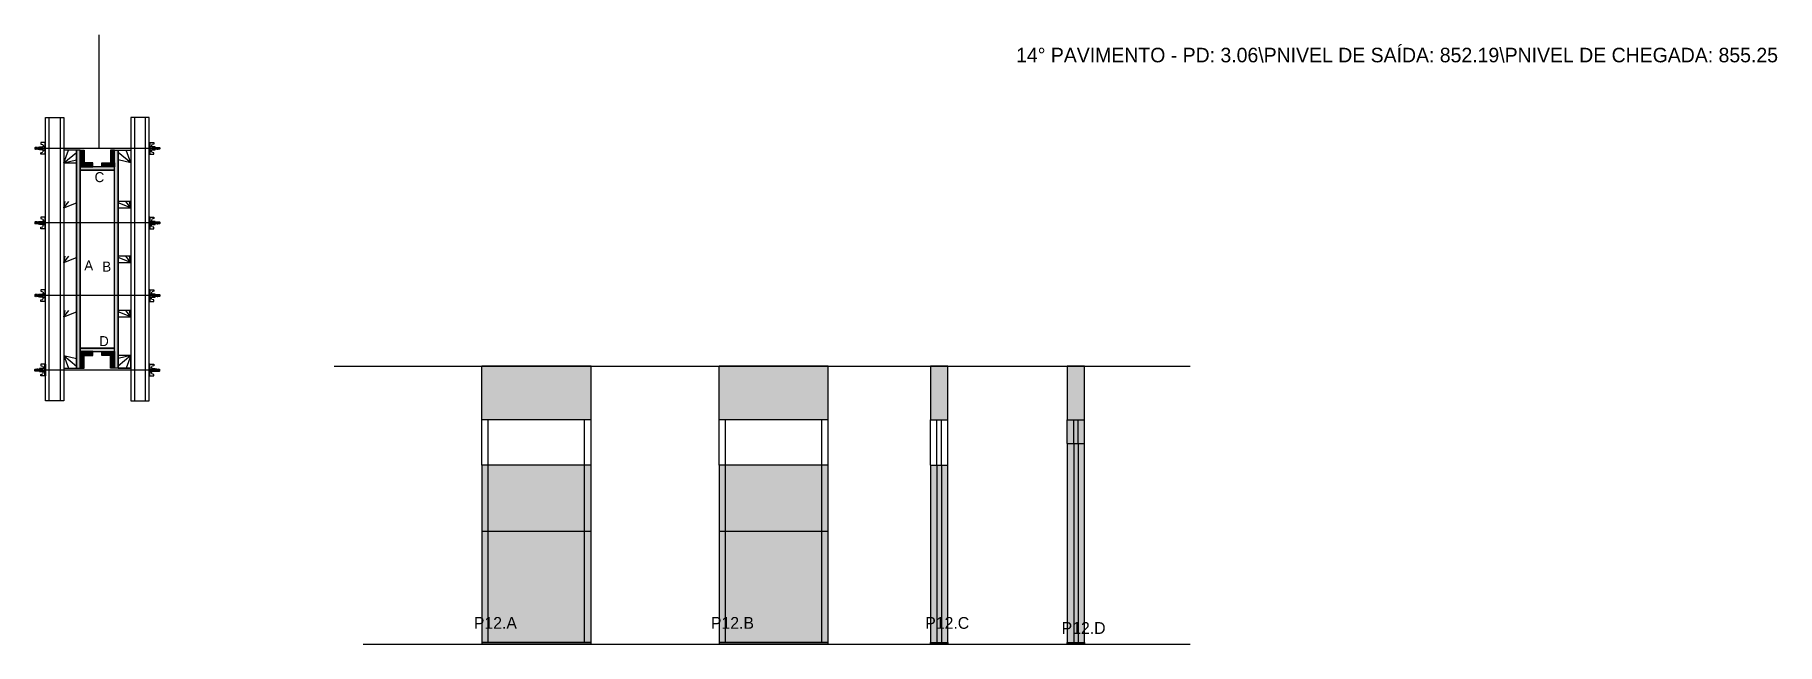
# Model space of a CAD drawing. Header units: metres. Extents: x 7358 to 9275, y 8585 to 9255.
import ezdxf

# ---------------------------------------------------------------- set-up
doc = ezdxf.new("R2010")
doc.units = ezdxf.units.M
for name, color, linetype in [('CHAPA', 7, 'Continuous'), ('COTA', 7, 'Continuous'), ('Hachura', 7, 'Continuous'), ('Madeira', 7, 'Continuous'), ('NOMENCLATURA', 7, 'Continuous'), ('Nível', 7, 'Continuous'), ('Painéis', 7, 'Continuous'), ('Perfil Metálico', 7, 'Continuous'), ('SARR_2.2x7', 7, 'Continuous'), ('SARRAFO', 7, 'Continuous'), ('Texto Seção', 7, 'Continuous'), ('TEXTO_GERAL', 7, 'Continuous')]:
    doc.layers.add(name, color=color, linetype=linetype)

msp = doc.modelspace()

# ---------------------------------------------------------------- hatches: boundary and pattern name
at = {"layer": 'COTA'}
h = msp.add_hatch(color=7, dxfattribs=at)
h.dxf.hatch_style = 1
h.paths.add_polyline_path([(7849.9, 8890.7), (7849.9, 8831.7), (7849.9, 8831.7), (7969.9, 8831.7), (7969.9, 8831.7), (7969.9, 8890.7), (7969.9, 8890.7), (7849.9, 8890.7)])
h = msp.add_hatch(color=7, dxfattribs=at)
h.dxf.hatch_style = 1
h.paths.add_polyline_path([(8110.8, 8890.7), (8110.8, 8831.7), (8110.8, 8831.7), (8230.8, 8831.7), (8230.8, 8831.7), (8230.8, 8890.7), (8230.8, 8890.7), (8110.8, 8890.7)])
h = msp.add_hatch(color=7, dxfattribs=at)
h.dxf.hatch_style = 1
h.paths.add_polyline_path([(8343.6, 8831.7), (8362.6, 8831.7), (8362.6, 8831.7), (8362.6, 8891.7), (8362.6, 8891.7), (8343.6, 8891.7), (8343.6, 8891.7), (8343.6, 8831.7)])
h = msp.add_hatch(color=7, dxfattribs=at)
h.dxf.hatch_style = 1
h.paths.add_polyline_path([(8513.1, 8831.7), (8513.1, 8890.7), (8513.1, 8890.7), (8494.1, 8890.7), (8494.1, 8890.7), (8494.1, 8831.7), (8494.1, 8831.7), (8513.1, 8831.7), (8513.1, 8831.7)])
at = {"layer": 'Hachura'}
h = msp.add_hatch(color=7, dxfattribs=at)
h.dxf.hatch_style = 1
h.paths.add_polyline_path([(7407.6, 9128.4), (7403.6, 9128.4), (7403.6, 9128.4), (7403.6, 8888.4), (7403.6, 8888.4), (7407.6, 8888.4), (7407.6, 8888.4), (7407.6, 9128.4)])
h = msp.add_hatch(color=7, dxfattribs=at)
h.dxf.hatch_style = 1
h.paths.add_polyline_path([(7407.6, 9128.4), (7403.6, 9128.4), (7403.6, 9128.4), (7403.6, 8888.4), (7403.6, 8888.4), (7407.6, 8888.4), (7407.6, 8888.4), (7407.6, 9128.4)])
h = msp.add_hatch(color=7, dxfattribs=at)
h.dxf.hatch_style = 1
h.paths.add_polyline_path([(7407.6, 9114.4), (7412, 9114.4), (7412, 9114.4), (7412, 9128.4), (7412, 9128.4), (7407.6, 9128.4), (7407.6, 9128.4), (7407.6, 9114.4)])
h = msp.add_hatch(color=7, dxfattribs=at)
h.dxf.hatch_style = 1
h.paths.add_polyline_path([(7445.6, 9114.4), (7441.2, 9114.4), (7441.2, 9114.4), (7441.2, 9128.4), (7441.2, 9128.4), (7445.6, 9128.4), (7445.6, 9128.4), (7445.6, 9114.4)])
h = msp.add_hatch(color=7, dxfattribs=at)
h.dxf.hatch_style = 1
h.paths.add_polyline_path([(7445.6, 9128.4), (7449.6, 9128.4), (7449.6, 9128.4), (7449.6, 8888.4), (7449.6, 8888.4), (7445.6, 8888.4), (7445.6, 8888.4), (7445.6, 9128.4)])
h = msp.add_hatch(color=7, dxfattribs=at)
h.dxf.hatch_style = 1
h.paths.add_polyline_path([(7445.6, 9128.4), (7449.6, 9128.4), (7449.6, 9128.4), (7449.6, 8888.4), (7449.6, 8888.4), (7445.6, 8888.4), (7445.6, 8888.4), (7445.6, 9128.4)])
h = msp.add_hatch(color=7, dxfattribs=at)
h.dxf.hatch_style = 1
h.paths.add_polyline_path([(7407.6, 9110), (7407.6, 9114.4), (7407.6, 9114.4), (7421.6, 9114.4), (7421.6, 9114.4), (7421.6, 9110), (7421.6, 9110), (7407.6, 9110)])
h = msp.add_hatch(color=7, dxfattribs=at)
h.dxf.hatch_style = 1
h.paths.add_polyline_path([(7445.6, 9106.4), (7445.6, 9110), (7445.6, 9110), (7407.6, 9110), (7407.6, 9110), (7407.6, 9106.4), (7407.6, 9106.4), (7445.6, 9106.4)])
h = msp.add_hatch(color=7, dxfattribs=at)
h.dxf.hatch_style = 1
h.paths.add_polyline_path([(7445.6, 9106.4), (7445.6, 9110), (7445.6, 9110), (7407.6, 9110), (7407.6, 9110), (7407.6, 9106.4), (7407.6, 9106.4), (7445.6, 9106.4)])
h = msp.add_hatch(color=7, dxfattribs=at)
h.dxf.hatch_style = 1
h.paths.add_polyline_path([(7445.6, 9110), (7445.6, 9114.4), (7445.6, 9114.4), (7431.6, 9114.4), (7431.6, 9114.4), (7431.6, 9110), (7431.6, 9110), (7445.6, 9110)])
h = msp.add_hatch(color=7, dxfattribs=at)
h.dxf.hatch_style = 1
h.paths.add_polyline_path([(7445.6, 8906.8), (7445.6, 8910.4), (7445.6, 8910.4), (7407.6, 8910.4), (7407.6, 8910.4), (7407.6, 8906.8), (7407.6, 8906.8), (7445.6, 8906.8)])
h = msp.add_hatch(color=7, dxfattribs=at)
h.dxf.hatch_style = 1
h.paths.add_polyline_path([(7445.6, 8906.8), (7445.6, 8910.4), (7445.6, 8910.4), (7407.6, 8910.4), (7407.6, 8910.4), (7407.6, 8906.8), (7407.6, 8906.8), (7445.6, 8906.8)])
h = msp.add_hatch(color=7, dxfattribs=at)
h.dxf.hatch_style = 1
h.paths.add_polyline_path([(7407.6, 8902.4), (7407.6, 8906.8), (7407.6, 8906.8), (7421.6, 8906.8), (7421.6, 8906.8), (7421.6, 8902.4), (7421.6, 8902.4), (7407.6, 8902.4)])
h = msp.add_hatch(color=7, dxfattribs=at)
h.dxf.hatch_style = 1
h.paths.add_polyline_path([(7407.6, 8902.4), (7412, 8902.4), (7412, 8902.4), (7412, 8888.4), (7412, 8888.4), (7407.6, 8888.4), (7407.6, 8888.4), (7407.6, 8902.4)])
h = msp.add_hatch(color=7, dxfattribs=at)
h.dxf.hatch_style = 1
h.paths.add_polyline_path([(7445.6, 8902.4), (7445.6, 8906.8), (7445.6, 8906.8), (7431.6, 8906.8), (7431.6, 8906.8), (7431.6, 8902.4), (7431.6, 8902.4), (7445.6, 8902.4)])
h = msp.add_hatch(color=7, dxfattribs=at)
h.dxf.hatch_style = 1
h.paths.add_polyline_path([(7445.6, 8902.4), (7441.2, 8902.4), (7441.2, 8902.4), (7441.2, 8888.4), (7441.2, 8888.4), (7445.6, 8888.4), (7445.6, 8888.4), (7445.6, 8902.4)])
h = msp.add_hatch(color=7, dxfattribs=at)
h.dxf.hatch_style = 1
h.paths.add_polyline_path([(8513.1, 8831.7), (8494.1, 8831.7), (8494.1, 8831.7), (8494.1, 8584.7), (8494.1, 8584.7), (8513.1, 8584.7), (8513.1, 8584.7), (8513.1, 8831.7)])
h = msp.add_hatch(color=7, dxfattribs=at)
h.dxf.hatch_style = 1
h.paths.add_polyline_path([(7849.9, 8781.7), (7849.9, 8708.7), (7849.9, 8708.7), (7969.9, 8708.7), (7969.9, 8708.7), (7969.9, 8781.7), (7969.9, 8781.7), (7849.9, 8781.7)])
h = msp.add_hatch(color=7, dxfattribs=at)
h.dxf.hatch_style = 1
h.paths.add_polyline_path([(8110.8, 8781.7), (8110.8, 8708.7), (8110.8, 8708.7), (8230.8, 8708.7), (8230.8, 8708.7), (8230.8, 8781.7), (8230.8, 8781.7), (8110.8, 8781.7)])
h = msp.add_hatch(color=7, dxfattribs=at)
h.dxf.hatch_style = 1
h.paths.add_polyline_path([(8362.6, 8584.7), (8362.6, 8781.7), (8362.6, 8781.7), (8343.6, 8781.7), (8343.6, 8781.7), (8343.6, 8584.7), (8343.6, 8584.7), (8362.6, 8584.7), (8362.6, 8584.7)])
h = msp.add_hatch(color=7, dxfattribs=at)
h.dxf.hatch_style = 1
h.paths.add_polyline_path([(7969.9, 8708.7), (7849.9, 8708.7), (7849.9, 8708.7), (7849.9, 8584.7), (7849.9, 8584.7), (7969.9, 8584.7), (7969.9, 8584.7), (7969.9, 8708.7)])
h = msp.add_hatch(color=7, dxfattribs=at)
h.dxf.hatch_style = 1
h.paths.add_polyline_path([(8230.8, 8708.7), (8110.8, 8708.7), (8110.8, 8708.7), (8110.8, 8584.7), (8110.8, 8584.7), (8230.8, 8584.7), (8230.8, 8584.7), (8230.8, 8708.7)])

# ---------------------------------------------------------------- linework, layer by layer
at = {"layer": 'CHAPA', "color": 7, "lineweight": 25}
for points in [[(7407.6, 9128.4), (7403.6, 9128.4), (7403.6, 8888.4), (7407.6, 8888.4)], [(7407.6, 9128.4), (7403.6, 9128.4), (7403.6, 8888.4), (7407.6, 8888.4)], [(7445.6, 9128.4), (7449.6, 9128.4), (7449.6, 8888.4), (7445.6, 8888.4)], [(7445.6, 9128.4), (7449.6, 9128.4), (7449.6, 8888.4), (7445.6, 8888.4)], [(7445.6, 9106.4), (7445.6, 9110), (7407.6, 9110), (7407.6, 9106.4)], [(7445.6, 9106.4), (7445.6, 9110), (7407.6, 9110), (7407.6, 9106.4)], [(7445.6, 8906.8), (7445.6, 8910.4), (7407.6, 8910.4), (7407.6, 8906.8)], [(7445.6, 8906.8), (7445.6, 8910.4), (7407.6, 8910.4), (7407.6, 8906.8)]]:
    msp.add_lwpolyline(points, close=True, dxfattribs=at)
at = {"layer": 'COTA', "color": 7, "lineweight": 25}
for p, q in [((7969.9, 8890.7), (7849.9, 8890.7)), ((7849.9, 8831.7), (7849.9, 8890.7)), ((7969.9, 8831.7), (7969.9, 8890.7)), ((8230.8, 8890.7), (8110.8, 8890.7)), ((8230.8, 8890.7), (8110.8, 8890.7)), ((8110.8, 8831.7), (8110.8, 8890.7)), ((8230.8, 8831.7), (8230.8, 8890.7))]:
    msp.add_line(p, q, dxfattribs=at)
for points in [[(8362.6, 8831.7), (8362.6, 8890.7), (8343.6, 8890.7), (8343.6, 8831.7)], [(8513.1, 8831.7), (8513.1, 8890.7), (8494.1, 8890.7), (8494.1, 8831.7)]]:
    msp.add_lwpolyline(points, dxfattribs=at)
at = {"layer": 'Defpoints', "color": 7, "lineweight": 25}
msp.add_line((7428.5, 9130.4), (7428.5, 9255.4), dxfattribs=at)
at = {"layer": 'Hachura', "color": 7, "lineweight": 25}
for p, q in [((7358.1, 9131.5), (7357.8, 9131.2)), ((7357.8, 9131.2), (7357.8, 9129.9)), ((7358.1, 9129.5), (7357.8, 9129.9)), ((7358.5, 9131.5), (7358.1, 9131.5)), ((7358.1, 9131.5), (7358.1, 9131.5)), ((7358.1, 9129.5), (7358.1, 9131.5)), ((7358.8, 9129.5), (7358.1, 9130.8)), ((7358.7, 9129.4), (7358.1, 9130.6)), ((7358.1, 9130.1), (7358.5, 9129.4)), ((7358.1, 9129.8), (7358.3, 9129.5)), ((7358.3, 9129.5), (7358.1, 9129.5)), ((7358.5, 9131.5), (7359.4, 9129.5)), ((7358.5, 9131.5), (7359.6, 9129.4)), ((7358.5, 9131.5), (7359.4, 9129.5)), ((7359.9, 9129.4), (7358.8, 9131.6)), ((7358.8, 9129.5), (7359.4, 9129.5)), ((7359.6, 9131.5), (7359, 9131.5)), ((7359.9, 9129.5), (7359, 9131.5)), ((7359.6, 9131.5), (7360.6, 9129.5)), ((7359.7, 9131.5), (7360.8, 9129.4)), ((7361, 9129.4), (7359.9, 9131.6)), ((7360.6, 9129.5), (7359.9, 9129.5)), ((7360.8, 9131.5), (7360.1, 9131.5)), ((7361.1, 9129.5), (7360.1, 9131.5)), ((7360.3, 9131.5), (7360.1, 9131.5)), ((7360.8, 9131.5), (7361.7, 9129.5)), ((7360.9, 9131.5), (7362, 9129.4)), ((7362.2, 9129.4), (7361.1, 9131.6)), ((7361.3, 9129.5), (7361.1, 9129.5)), ((7361.9, 9131.5), (7361.3, 9131.5)), ((7362.3, 9129.5), (7361.3, 9131.5)), ((7361.3, 9129.5), (7361.7, 9129.5)), ((7361.9, 9131.5), (7362.9, 9129.5)), ((7362.9, 9130.3), (7362.3, 9131.6)), ((7362.3, 9129.5), (7362.9, 9129.5)), ((7362.9, 9130.6), (7362.5, 9131.5)), ((7362.9, 9131.5), (7362.5, 9131.5)), ((7494.4, 9130.4), (7362.6, 9130.4)), ((7362.9, 9128.8), (7362.9, 9132.1)), ((7362.9, 9132.1), (7366.1, 9132.1)), ((7362.9, 9131.1), (7366.1, 9131.1)), ((7362.9, 9129.5), (7366.1, 9129.5)), ((7366.1, 9128.8), (7362.9, 9128.8)), ((7363, 9128.8), (7363, 9132.1)), ((7369.6, 9136.9), (7364.5, 9136.9)), ((7364.5, 9136.9), (7364.5, 9135.2)), ((7364.5, 9135.2), (7366.7, 9134.6)), ((7366.1, 9132.4), (7366.1, 9128.5)), ((7368.7, 9132.4), (7366.1, 9132.4)), ((7366.1, 9128.5), (7366.1, 9128.8)), ((7366.1, 9128.5), (7366.1, 9128.8)), ((7366.1, 9128.5), (7368.7, 9128.5)), ((7368.7, 9130.8), (7366.7, 9130.8)), ((7366.7, 9130.2), (7368.7, 9130.2)), ((7366.9, 9134.3), (7366.9, 9132.4)), ((7366.9, 9126.6), (7366.9, 9128.5)), ((7368.7, 9136.9), (7368.7, 9124)), ((7368.7, 9136.9), (7368.7, 9131.7)), ((7368.7, 9136.7), (7369.6, 9136.7)), ((7368.7, 9136.5), (7369.6, 9136.5)), ((7368.7, 9136.2), (7369.6, 9136.2)), ((7368.7, 9135.7), (7369.6, 9135.7)), ((7368.7, 9134.9), (7369.6, 9134.9)), ((7368.7, 9133.5), (7369.6, 9133.5)), ((7368.7, 9130.4), (7368.7, 9132.4)), ((7368.7, 9131.7), (7368.7, 9131.1)), ((7368.7, 9130.4), (7369.6, 9130.4)), ((7368.7, 9127.4), (7369.6, 9127.4)), ((7369, 9131.4), (7368.8, 9131.4)), ((7368.8, 9129.5), (7369.3, 9129.5)), ((7369.5, 9131.4), (7369, 9131.4)), ((7369.6, 9124), (7369.6, 9136.9)), ((7369.6, 9124.9), (7369.6, 9132.8)), ((7483.6, 9124), (7483.6, 9136.9)), ((7483.6, 9136.9), (7488.7, 9136.9)), ((7484.5, 9136.7), (7483.6, 9136.7)), ((7484.5, 9136.5), (7483.6, 9136.5)), ((7484.5, 9136.2), (7483.6, 9136.2)), ((7484.5, 9135.7), (7483.6, 9135.7)), ((7484.5, 9134.9), (7483.6, 9134.9)), ((7484.5, 9133.5), (7483.6, 9133.5)), ((7483.6, 9124.9), (7483.6, 9132.8)), ((7484.5, 9130.4), (7483.6, 9130.4)), ((7484.5, 9127.4), (7483.6, 9127.4)), ((7483.8, 9131.4), (7484.2, 9131.4)), ((7484.4, 9129.5), (7484, 9129.5)), ((7484.2, 9131.4), (7484.4, 9131.4)), ((7484.5, 9136.9), (7484.5, 9124)), ((7484.5, 9136.9), (7484.5, 9131.7)), ((7484.5, 9130.4), (7484.5, 9132.4)), ((7484.5, 9132.4), (7487.1, 9132.4)), ((7484.5, 9131.7), (7484.5, 9131.1)), ((7484.5, 9130.8), (7486.5, 9130.8)), ((7486.5, 9130.2), (7484.5, 9130.2)), ((7487.1, 9128.5), (7484.5, 9128.5)), ((7486.3, 9134.3), (7486.3, 9132.4)), ((7486.3, 9126.6), (7486.3, 9128.5)), ((7488.8, 9135.2), (7486.6, 9134.6)), ((7487.1, 9132.4), (7487.1, 9128.5)), ((7490.3, 9132.1), (7487.1, 9132.1)), ((7490.3, 9131.1), (7487.1, 9131.1)), ((7490.3, 9129.5), (7487.1, 9129.5)), ((7487.1, 9128.8), (7490.3, 9128.8)), ((7487.1, 9128.5), (7487.1, 9128.8)), ((7487.1, 9128.5), (7487.1, 9128.8)), ((7488.8, 9136.9), (7488.8, 9135.2)), ((7490.3, 9128.8), (7490.3, 9132.1)), ((7490.3, 9128.8), (7490.3, 9132.1)), ((7490.3, 9130.3), (7491, 9131.6)), ((7491.3, 9131.5), (7490.3, 9129.5)), ((7490.3, 9130.6), (7490.8, 9131.5)), ((7490.3, 9131.5), (7490.8, 9131.5)), ((7491, 9129.5), (7490.3, 9129.5)), ((7491, 9129.4), (7492.1, 9131.6)), ((7491, 9129.5), (7491.9, 9131.5)), ((7491.3, 9131.5), (7491.9, 9131.5)), ((7492.4, 9131.5), (7491.3, 9129.4)), ((7492.4, 9131.5), (7491.5, 9129.5)), ((7491.9, 9129.5), (7491.5, 9129.5)), ((7491.9, 9129.5), (7492.1, 9129.5)), ((7492.1, 9129.5), (7493.1, 9131.5)), ((7492.2, 9129.4), (7493.3, 9131.6)), ((7492.4, 9131.5), (7493.1, 9131.5)), ((7493.5, 9131.5), (7492.4, 9129.4)), ((7493.6, 9131.5), (7492.6, 9129.5)), ((7492.6, 9129.5), (7493.3, 9129.5)), ((7492.9, 9131.5), (7493.1, 9131.5)), ((7493.3, 9129.5), (7494.3, 9131.5)), ((7493.4, 9129.4), (7494.4, 9131.6)), ((7493.6, 9131.5), (7494.3, 9131.5)), ((7494.7, 9131.5), (7493.6, 9129.4)), ((7494.8, 9131.5), (7493.8, 9129.5)), ((7494.8, 9131.5), (7493.8, 9129.5)), ((7494.4, 9129.5), (7493.8, 9129.5)), ((7494.4, 9129.5), (7495.1, 9130.8)), ((7494.5, 9129.4), (7495.1, 9130.6)), ((7494.8, 9131.5), (7495.1, 9131.5)), ((7495.1, 9130.1), (7494.8, 9129.4)), ((7495.1, 9129.8), (7495, 9129.5)), ((7495, 9129.5), (7495.1, 9129.5)), ((7495.1, 9131.5), (7495.1, 9131.5)), ((7495.1, 9131.5), (7495.4, 9131.2)), ((7495.1, 9129.5), (7495.1, 9131.5)), ((7495.1, 9129.5), (7495.4, 9129.9)), ((7495.4, 9131.2), (7495.4, 9129.9)), ((7364.5, 9125.7), (7366.7, 9126.2)), ((7364.5, 9124), (7364.5, 9125.7)), ((7368.7, 9124), (7364.5, 9124)), ((7368.7, 9126), (7369.6, 9126)), ((7368.7, 9125.1), (7369.6, 9125.1)), ((7368.7, 9124.7), (7369.6, 9124.7)), ((7368.7, 9124.3), (7369.6, 9124.3)), ((7368.7, 9124.1), (7369.6, 9124.1)), ((7368.7, 9124), (7369.6, 9124)), ((7484.5, 9126), (7483.6, 9126)), ((7484.5, 9125.1), (7483.6, 9125.1)), ((7484.5, 9124.7), (7483.6, 9124.7)), ((7484.5, 9124.3), (7483.6, 9124.3)), ((7484.5, 9124.1), (7483.6, 9124.1)), ((7484.5, 9124), (7483.6, 9124)), ((7484.5, 9124), (7488.8, 9124)), ((7488.8, 9125.7), (7486.6, 9126.2)), ((7488.8, 9124), (7488.8, 9125.7)), ((7369.6, 9054.9), (7364.5, 9054.9)), ((7364.5, 9054.9), (7364.5, 9053.2)), ((7364.5, 9053.2), (7366.7, 9052.6)), ((7366.9, 9052.3), (7366.9, 9050.4)), ((7368.7, 9054.9), (7368.7, 9042)), ((7368.7, 9054.9), (7368.7, 9049.7)), ((7368.7, 9054.7), (7369.6, 9054.7)), ((7368.7, 9054.5), (7369.6, 9054.5)), ((7368.7, 9054.2), (7369.6, 9054.2)), ((7368.7, 9053.7), (7369.6, 9053.7)), ((7368.7, 9052.9), (7369.6, 9052.9)), ((7368.7, 9051.5), (7369.6, 9051.5)), ((7369.6, 9042), (7369.6, 9054.9)), ((7369.6, 9042.9), (7369.6, 9050.8)), ((7483.6, 9042), (7483.6, 9054.9)), ((7483.6, 9054.9), (7488.7, 9054.9)), ((7484.5, 9054.7), (7483.6, 9054.7)), ((7484.5, 9054.5), (7483.6, 9054.5)), ((7484.5, 9054.2), (7483.6, 9054.2)), ((7484.5, 9053.7), (7483.6, 9053.7)), ((7484.5, 9052.9), (7483.6, 9052.9)), ((7484.5, 9051.5), (7483.6, 9051.5)), ((7483.6, 9042.9), (7483.6, 9050.8)), ((7484.5, 9054.9), (7484.5, 9042)), ((7484.5, 9054.9), (7484.5, 9049.7)), ((7486.3, 9052.3), (7486.3, 9050.4)), ((7488.8, 9053.2), (7486.6, 9052.6)), ((7488.8, 9054.9), (7488.8, 9053.2)), ((7358.1, 9049.5), (7357.8, 9049.2)), ((7357.8, 9049.2), (7357.8, 9047.9)), ((7358.1, 9047.5), (7357.8, 9047.9)), ((7358.5, 9049.5), (7358.1, 9049.5)), ((7358.1, 9049.5), (7358.1, 9049.5)), ((7358.1, 9047.5), (7358.1, 9049.5)), ((7358.8, 9047.5), (7358.1, 9048.8)), ((7358.7, 9047.4), (7358.1, 9048.6)), ((7358.1, 9048.1), (7358.5, 9047.4)), ((7358.1, 9047.8), (7358.3, 9047.5)), ((7358.3, 9047.5), (7358.1, 9047.5)), ((7358.5, 9049.5), (7359.4, 9047.5)), ((7358.5, 9049.5), (7359.6, 9047.4)), ((7358.5, 9049.5), (7359.4, 9047.5)), ((7359.9, 9047.4), (7358.8, 9049.6)), ((7358.8, 9047.5), (7359.4, 9047.5)), ((7359.6, 9049.5), (7359, 9049.5)), ((7359.9, 9047.5), (7359, 9049.5)), ((7359.6, 9049.5), (7360.6, 9047.5)), ((7359.7, 9049.5), (7360.8, 9047.4)), ((7361, 9047.4), (7359.9, 9049.6)), ((7360.6, 9047.5), (7359.9, 9047.5)), ((7360.8, 9049.5), (7360.1, 9049.5)), ((7361.1, 9047.5), (7360.1, 9049.5)), ((7360.3, 9049.5), (7360.1, 9049.5)), ((7360.8, 9049.5), (7361.7, 9047.5)), ((7360.9, 9049.5), (7362, 9047.4)), ((7362.2, 9047.4), (7361.1, 9049.6)), ((7361.3, 9047.5), (7361.1, 9047.5)), ((7361.9, 9049.5), (7361.3, 9049.5)), ((7362.3, 9047.5), (7361.3, 9049.5)), ((7361.3, 9047.5), (7361.7, 9047.5)), ((7361.9, 9049.5), (7362.9, 9047.5)), ((7362.9, 9048.3), (7362.3, 9049.6)), ((7362.3, 9047.5), (7362.9, 9047.5)), ((7362.9, 9048.6), (7362.5, 9049.5)), ((7362.9, 9049.5), (7362.5, 9049.5)), ((7494.4, 9048.4), (7362.6, 9048.4)), ((7362.9, 9046.8), (7362.9, 9050.1)), ((7362.9, 9050.1), (7366.1, 9050.1)), ((7362.9, 9049.1), (7366.1, 9049.1)), ((7362.9, 9047.5), (7366.1, 9047.5)), ((7366.1, 9046.8), (7362.9, 9046.8)), ((7363, 9046.8), (7363, 9050.1)), ((7364.5, 9043.7), (7366.7, 9044.2)), ((7364.5, 9042), (7364.5, 9043.7)), ((7368.7, 9042), (7364.5, 9042)), ((7366.1, 9050.4), (7366.1, 9046.5)), ((7368.7, 9050.4), (7366.1, 9050.4)), ((7366.1, 9046.5), (7366.1, 9046.8)), ((7366.1, 9046.5), (7366.1, 9046.8)), ((7366.1, 9046.5), (7368.7, 9046.5)), ((7368.7, 9048.8), (7366.7, 9048.8)), ((7366.7, 9048.2), (7368.7, 9048.2)), ((7366.9, 9044.6), (7366.9, 9046.5)), ((7368.7, 9048.4), (7368.7, 9050.4)), ((7368.7, 9049.7), (7368.7, 9049.1)), ((7368.7, 9048.4), (7369.6, 9048.4)), ((7368.7, 9045.4), (7369.6, 9045.4)), ((7368.7, 9044), (7369.6, 9044)), ((7368.7, 9043.1), (7369.6, 9043.1)), ((7368.7, 9042.7), (7369.6, 9042.7)), ((7368.7, 9042.3), (7369.6, 9042.3)), ((7368.7, 9042.1), (7369.6, 9042.1)), ((7368.7, 9042), (7369.6, 9042)), ((7369, 9049.4), (7368.8, 9049.4)), ((7368.8, 9047.5), (7369.3, 9047.5)), ((7369.5, 9049.4), (7369, 9049.4)), ((7484.5, 9048.4), (7483.6, 9048.4)), ((7484.5, 9045.4), (7483.6, 9045.4)), ((7484.5, 9044), (7483.6, 9044)), ((7484.5, 9043.1), (7483.6, 9043.1)), ((7484.5, 9042.7), (7483.6, 9042.7)), ((7484.5, 9042.3), (7483.6, 9042.3)), ((7484.5, 9042.1), (7483.6, 9042.1)), ((7484.5, 9042), (7483.6, 9042)), ((7483.8, 9049.4), (7484.2, 9049.4)), ((7484.4, 9047.5), (7484, 9047.5)), ((7484.2, 9049.4), (7484.4, 9049.4)), ((7484.5, 9048.4), (7484.5, 9050.4)), ((7484.5, 9050.4), (7487.1, 9050.4)), ((7484.5, 9049.7), (7484.5, 9049.1)), ((7484.5, 9048.8), (7486.5, 9048.8)), ((7486.5, 9048.2), (7484.5, 9048.2)), ((7487.1, 9046.5), (7484.5, 9046.5)), ((7484.5, 9042), (7488.8, 9042)), ((7486.3, 9044.6), (7486.3, 9046.5)), ((7488.8, 9043.7), (7486.6, 9044.2)), ((7487.1, 9050.4), (7487.1, 9046.5)), ((7490.3, 9050.1), (7487.1, 9050.1)), ((7490.3, 9049.1), (7487.1, 9049.1)), ((7490.3, 9047.5), (7487.1, 9047.5)), ((7487.1, 9046.8), (7490.3, 9046.8)), ((7487.1, 9046.5), (7487.1, 9046.8)), ((7487.1, 9046.5), (7487.1, 9046.8)), ((7488.8, 9042), (7488.8, 9043.7)), ((7490.3, 9046.8), (7490.3, 9050.1)), ((7490.3, 9046.8), (7490.3, 9050.1)), ((7490.3, 9048.3), (7491, 9049.6)), ((7491.3, 9049.5), (7490.3, 9047.5)), ((7490.3, 9048.6), (7490.8, 9049.5)), ((7490.3, 9049.5), (7490.8, 9049.5)), ((7491, 9047.5), (7490.3, 9047.5)), ((7491, 9047.4), (7492.1, 9049.6)), ((7491, 9047.5), (7491.9, 9049.5)), ((7491.3, 9049.5), (7491.9, 9049.5)), ((7492.4, 9049.5), (7491.3, 9047.4)), ((7492.4, 9049.5), (7491.5, 9047.5)), ((7491.9, 9047.5), (7491.5, 9047.5)), ((7491.9, 9047.5), (7492.1, 9047.5)), ((7492.1, 9047.5), (7493.1, 9049.5)), ((7492.2, 9047.4), (7493.3, 9049.6)), ((7492.4, 9049.5), (7493.1, 9049.5)), ((7493.5, 9049.5), (7492.4, 9047.4)), ((7493.6, 9049.5), (7492.6, 9047.5)), ((7492.6, 9047.5), (7493.3, 9047.5)), ((7492.9, 9049.5), (7493.1, 9049.5)), ((7493.3, 9047.5), (7494.3, 9049.5)), ((7493.4, 9047.4), (7494.4, 9049.6)), ((7493.6, 9049.5), (7494.3, 9049.5)), ((7494.7, 9049.5), (7493.6, 9047.4)), ((7494.8, 9049.5), (7493.8, 9047.5)), ((7494.8, 9049.5), (7493.8, 9047.5)), ((7494.4, 9047.5), (7493.8, 9047.5)), ((7494.4, 9047.5), (7495.1, 9048.8)), ((7494.5, 9047.4), (7495.1, 9048.6)), ((7494.8, 9049.5), (7495.1, 9049.5)), ((7495.1, 9048.1), (7494.8, 9047.4)), ((7495.1, 9047.8), (7495, 9047.5)), ((7495, 9047.5), (7495.1, 9047.5)), ((7495.1, 9049.5), (7495.1, 9049.5)), ((7495.1, 9049.5), (7495.4, 9049.2)), ((7495.1, 9047.5), (7495.1, 9049.5)), ((7495.1, 9047.5), (7495.4, 9047.9)), ((7495.4, 9049.2), (7495.4, 9047.9)), ((7369.6, 8974.9), (7364.5, 8974.9)), ((7364.5, 8974.9), (7364.5, 8973.2)), ((7368.7, 8974.9), (7368.7, 8962)), ((7368.7, 8974.9), (7368.7, 8969.7)), ((7368.7, 8974.7), (7369.6, 8974.7)), ((7368.7, 8974.5), (7369.6, 8974.5)), ((7368.7, 8974.2), (7369.6, 8974.2)), ((7369.6, 8962), (7369.6, 8974.9)), ((7483.6, 8962), (7483.6, 8974.9)), ((7483.6, 8974.9), (7488.7, 8974.9)), ((7484.5, 8974.7), (7483.6, 8974.7)), ((7484.5, 8974.5), (7483.6, 8974.5)), ((7484.5, 8974.2), (7483.6, 8974.2)), ((7484.5, 8974.9), (7484.5, 8962)), ((7484.5, 8974.9), (7484.5, 8969.7)), ((7488.8, 8974.9), (7488.8, 8973.2)), ((7358.1, 8969.5), (7357.8, 8969.2)), ((7357.8, 8969.2), (7357.8, 8967.9)), ((7358.1, 8967.5), (7357.8, 8967.9)), ((7358.5, 8969.5), (7358.1, 8969.5)), ((7358.1, 8969.5), (7358.1, 8969.5)), ((7358.1, 8967.5), (7358.1, 8969.5)), ((7358.8, 8967.5), (7358.1, 8968.8)), ((7358.7, 8967.4), (7358.1, 8968.6)), ((7358.1, 8968.1), (7358.5, 8967.4)), ((7358.1, 8967.8), (7358.3, 8967.5)), ((7358.3, 8967.5), (7358.1, 8967.5)), ((7358.5, 8969.5), (7359.4, 8967.5)), ((7358.5, 8969.5), (7359.6, 8967.4)), ((7358.5, 8969.5), (7359.4, 8967.5)), ((7359.9, 8967.4), (7358.8, 8969.6)), ((7358.8, 8967.5), (7359.4, 8967.5)), ((7359.6, 8969.5), (7359, 8969.5)), ((7359.9, 8967.5), (7359, 8969.5)), ((7359.6, 8969.5), (7360.6, 8967.5)), ((7359.7, 8969.5), (7360.8, 8967.4)), ((7361, 8967.4), (7359.9, 8969.6)), ((7360.6, 8967.5), (7359.9, 8967.5)), ((7360.8, 8969.5), (7360.1, 8969.5)), ((7361.1, 8967.5), (7360.1, 8969.5)), ((7360.3, 8969.5), (7360.1, 8969.5)), ((7360.8, 8969.5), (7361.7, 8967.5)), ((7360.9, 8969.5), (7362, 8967.4)), ((7362.2, 8967.4), (7361.1, 8969.6)), ((7361.3, 8967.5), (7361.1, 8967.5)), ((7361.9, 8969.5), (7361.3, 8969.5)), ((7362.3, 8967.5), (7361.3, 8969.5)), ((7361.3, 8967.5), (7361.7, 8967.5)), ((7361.9, 8969.5), (7362.9, 8967.5)), ((7362.9, 8968.3), (7362.3, 8969.6)), ((7362.3, 8967.5), (7362.9, 8967.5)), ((7362.9, 8968.6), (7362.5, 8969.5)), ((7362.9, 8969.5), (7362.5, 8969.5)), ((7494.4, 8968.4), (7362.6, 8968.4)), ((7362.9, 8966.8), (7362.9, 8970.1)), ((7362.9, 8970.1), (7366.1, 8970.1)), ((7362.9, 8969.1), (7366.1, 8969.1)), ((7362.9, 8967.5), (7366.1, 8967.5)), ((7366.1, 8966.8), (7362.9, 8966.8)), ((7363, 8966.8), (7363, 8970.1)), ((7364.5, 8973.2), (7366.7, 8972.6)), ((7364.5, 8963.7), (7366.7, 8964.2)), ((7364.5, 8962), (7364.5, 8963.7)), ((7368.7, 8962), (7364.5, 8962)), ((7366.1, 8970.4), (7366.1, 8966.5)), ((7368.7, 8970.4), (7366.1, 8970.4)), ((7366.1, 8966.5), (7366.1, 8966.8)), ((7366.1, 8966.5), (7366.1, 8966.8)), ((7366.1, 8966.5), (7368.7, 8966.5)), ((7368.7, 8968.8), (7366.7, 8968.8)), ((7366.7, 8968.2), (7368.7, 8968.2)), ((7366.9, 8972.3), (7366.9, 8970.4)), ((7366.9, 8964.6), (7366.9, 8966.5)), ((7368.7, 8973.7), (7369.6, 8973.7)), ((7368.7, 8972.9), (7369.6, 8972.9)), ((7368.7, 8971.5), (7369.6, 8971.5)), ((7368.7, 8968.4), (7368.7, 8970.4)), ((7368.7, 8969.7), (7368.7, 8969.1)), ((7368.7, 8968.4), (7369.6, 8968.4)), ((7368.7, 8965.4), (7369.6, 8965.4)), ((7368.7, 8964), (7369.6, 8964)), ((7368.7, 8963.1), (7369.6, 8963.1)), ((7368.7, 8962.7), (7369.6, 8962.7)), ((7368.7, 8962.3), (7369.6, 8962.3)), ((7368.7, 8962.1), (7369.6, 8962.1)), ((7368.7, 8962), (7369.6, 8962)), ((7369, 8969.4), (7368.8, 8969.4)), ((7368.8, 8967.5), (7369.3, 8967.5)), ((7369.5, 8969.4), (7369, 8969.4)), ((7369.6, 8962.9), (7369.6, 8970.8)), ((7484.5, 8973.7), (7483.6, 8973.7)), ((7484.5, 8972.9), (7483.6, 8972.9)), ((7484.5, 8971.5), (7483.6, 8971.5)), ((7483.6, 8962.9), (7483.6, 8970.8)), ((7484.5, 8968.4), (7483.6, 8968.4)), ((7484.5, 8965.4), (7483.6, 8965.4)), ((7484.5, 8964), (7483.6, 8964)), ((7484.5, 8963.1), (7483.6, 8963.1)), ((7484.5, 8962.7), (7483.6, 8962.7)), ((7484.5, 8962.3), (7483.6, 8962.3)), ((7484.5, 8962.1), (7483.6, 8962.1)), ((7484.5, 8962), (7483.6, 8962)), ((7483.8, 8969.4), (7484.2, 8969.4)), ((7484.4, 8967.5), (7484, 8967.5)), ((7484.2, 8969.4), (7484.4, 8969.4)), ((7484.5, 8968.4), (7484.5, 8970.4)), ((7484.5, 8970.4), (7487.1, 8970.4)), ((7484.5, 8969.7), (7484.5, 8969.1)), ((7484.5, 8968.8), (7486.5, 8968.8)), ((7486.5, 8968.2), (7484.5, 8968.2)), ((7487.1, 8966.5), (7484.5, 8966.5)), ((7484.5, 8962), (7488.8, 8962)), ((7486.3, 8972.3), (7486.3, 8970.4)), ((7486.3, 8964.6), (7486.3, 8966.5)), ((7488.8, 8973.2), (7486.6, 8972.6)), ((7488.8, 8963.7), (7486.6, 8964.2)), ((7487.1, 8970.4), (7487.1, 8966.5)), ((7490.3, 8970.1), (7487.1, 8970.1)), ((7490.3, 8969.1), (7487.1, 8969.1)), ((7490.3, 8967.5), (7487.1, 8967.5)), ((7487.1, 8966.8), (7490.3, 8966.8)), ((7487.1, 8966.5), (7487.1, 8966.8)), ((7487.1, 8966.5), (7487.1, 8966.8)), ((7488.8, 8962), (7488.8, 8963.7)), ((7490.3, 8966.8), (7490.3, 8970.1)), ((7490.3, 8966.8), (7490.3, 8970.1)), ((7490.3, 8968.3), (7491, 8969.6)), ((7491.3, 8969.5), (7490.3, 8967.5)), ((7490.3, 8968.6), (7490.8, 8969.5)), ((7490.3, 8969.5), (7490.8, 8969.5)), ((7491, 8967.5), (7490.3, 8967.5)), ((7491, 8967.4), (7492.1, 8969.6)), ((7491, 8967.5), (7491.9, 8969.5)), ((7491.3, 8969.5), (7491.9, 8969.5)), ((7492.4, 8969.5), (7491.3, 8967.4)), ((7492.4, 8969.5), (7491.5, 8967.5)), ((7491.9, 8967.5), (7491.5, 8967.5)), ((7491.9, 8967.5), (7492.1, 8967.5)), ((7492.1, 8967.5), (7493.1, 8969.5)), ((7492.2, 8967.4), (7493.3, 8969.6)), ((7492.4, 8969.5), (7493.1, 8969.5)), ((7493.5, 8969.5), (7492.4, 8967.4)), ((7493.6, 8969.5), (7492.6, 8967.5)), ((7492.6, 8967.5), (7493.3, 8967.5)), ((7492.9, 8969.5), (7493.1, 8969.5)), ((7493.3, 8967.5), (7494.3, 8969.5)), ((7493.4, 8967.4), (7494.4, 8969.6)), ((7493.6, 8969.5), (7494.3, 8969.5)), ((7494.7, 8969.5), (7493.6, 8967.4)), ((7494.8, 8969.5), (7493.8, 8967.5)), ((7494.8, 8969.5), (7493.8, 8967.5)), ((7494.4, 8967.5), (7493.8, 8967.5)), ((7494.4, 8967.5), (7495.1, 8968.8)), ((7494.5, 8967.4), (7495.1, 8968.6)), ((7494.8, 8969.5), (7495.1, 8969.5)), ((7495.1, 8968.1), (7494.8, 8967.4)), ((7495.1, 8967.8), (7495, 8967.5)), ((7495, 8967.5), (7495.1, 8967.5)), ((7495.1, 8969.5), (7495.1, 8969.5)), ((7495.1, 8969.5), (7495.4, 8969.2)), ((7495.1, 8967.5), (7495.1, 8969.5)), ((7495.1, 8967.5), (7495.4, 8967.9)), ((7495.4, 8969.2), (7495.4, 8967.9)), ((7358.1, 8887.3), (7357.8, 8887)), ((7357.8, 8885.7), (7357.8, 8887)), ((7358.1, 8885.4), (7357.8, 8885.7)), ((7358.1, 8886.8), (7358.5, 8887.5)), ((7358.7, 8887.4), (7358.1, 8886.3)), ((7358.1, 8887.1), (7358.3, 8887.3)), ((7358.3, 8887.3), (7358.1, 8887.3)), ((7358.8, 8887.3), (7358.1, 8886.1)), ((7358.1, 8887.3), (7358.1, 8885.4)), ((7358.5, 8885.4), (7358.1, 8885.4)), ((7358.1, 8885.4), (7358.1, 8885.4)), ((7358.5, 8885.3), (7359.6, 8887.5)), ((7358.5, 8885.4), (7359.4, 8887.3)), ((7358.5, 8885.4), (7359.4, 8887.3)), ((7359.9, 8887.4), (7358.8, 8885.3)), ((7358.8, 8887.3), (7359.4, 8887.3)), ((7359.9, 8887.3), (7359, 8885.4)), ((7359.6, 8885.4), (7359, 8885.4)), ((7359.6, 8885.4), (7360.6, 8887.3)), ((7359.7, 8885.3), (7360.8, 8887.5)), ((7361, 8887.4), (7359.9, 8885.3)), ((7360.6, 8887.3), (7359.9, 8887.3)), ((7361.1, 8887.3), (7360.1, 8885.4)), ((7360.8, 8885.4), (7360.1, 8885.4)), ((7360.3, 8885.4), (7360.1, 8885.4)), ((7360.8, 8885.4), (7361.7, 8887.3)), ((7360.9, 8885.3), (7362, 8887.5)), ((7362.2, 8887.4), (7361.1, 8885.3)), ((7361.3, 8887.3), (7361.1, 8887.3)), ((7361.3, 8887.3), (7361.7, 8887.3)), ((7362.3, 8887.3), (7361.3, 8885.4)), ((7361.9, 8885.4), (7361.3, 8885.4)), ((7361.9, 8885.4), (7362.9, 8887.3)), ((7362.3, 8887.3), (7362.9, 8887.3)), ((7362.9, 8886.6), (7362.3, 8885.3)), ((7362.9, 8886.3), (7362.5, 8885.4)), ((7362.9, 8885.4), (7362.5, 8885.4)), ((7494.4, 8886.4), (7362.6, 8886.4)), ((7362.9, 8888.1), (7362.9, 8884.8)), ((7366.1, 8888.1), (7362.9, 8888.1)), ((7362.9, 8887.3), (7366.1, 8887.3)), ((7362.9, 8885.8), (7366.1, 8885.8)), ((7362.9, 8884.8), (7366.1, 8884.8)), ((7363, 8888.1), (7363, 8884.8)), ((7368.7, 8892.9), (7364.5, 8892.9)), ((7364.5, 8892.9), (7364.5, 8891.2)), ((7364.5, 8891.2), (7366.7, 8890.6)), ((7364.5, 8881.7), (7366.7, 8882.2)), ((7364.5, 8880), (7364.5, 8881.7)), ((7369.6, 8880), (7364.5, 8880)), ((7366.1, 8884.5), (7366.1, 8888.4)), ((7366.1, 8888.4), (7368.7, 8888.4)), ((7366.1, 8888.4), (7366.1, 8888.1)), ((7366.1, 8888.4), (7366.1, 8888.1)), ((7368.7, 8884.5), (7366.1, 8884.5)), ((7366.7, 8886.6), (7368.7, 8886.6)), ((7368.7, 8886.1), (7366.7, 8886.1)), ((7366.9, 8890.3), (7366.9, 8888.4)), ((7366.9, 8882.6), (7366.9, 8884.5)), ((7368.7, 8880), (7368.7, 8892.9)), ((7368.7, 8892.9), (7369.6, 8892.9)), ((7368.7, 8892.7), (7369.6, 8892.7)), ((7368.7, 8892.5), (7369.6, 8892.5)), ((7368.7, 8892.2), (7369.6, 8892.2)), ((7368.7, 8891.7), (7369.6, 8891.7)), ((7368.7, 8890.9), (7369.6, 8890.9)), ((7368.7, 8889.5), (7369.6, 8889.5)), ((7368.7, 8886.4), (7368.7, 8884.5)), ((7368.7, 8886.4), (7369.6, 8886.4)), ((7368.7, 8885.1), (7368.7, 8885.8)), ((7368.7, 8880), (7368.7, 8885.1)), ((7368.7, 8883.4), (7369.6, 8883.4)), ((7368.7, 8882), (7369.6, 8882)), ((7368.7, 8881.1), (7369.6, 8881.1)), ((7368.7, 8880.7), (7369.6, 8880.7)), ((7368.7, 8880.3), (7369.6, 8880.3)), ((7368.7, 8880.1), (7369.6, 8880.1)), ((7368.8, 8887.4), (7369.3, 8887.4)), ((7369, 8885.5), (7368.8, 8885.5)), ((7369.5, 8885.5), (7369, 8885.5)), ((7369.6, 8892.9), (7369.6, 8880)), ((7369.6, 8891.9), (7369.6, 8884.1)), ((7483.6, 8892.9), (7483.6, 8880)), ((7484.5, 8892.9), (7483.6, 8892.9)), ((7484.5, 8892.7), (7483.6, 8892.7)), ((7484.5, 8892.5), (7483.6, 8892.5)), ((7484.5, 8892.2), (7483.6, 8892.2)), ((7483.6, 8891.9), (7483.6, 8884.1)), ((7484.5, 8891.7), (7483.6, 8891.7)), ((7484.5, 8890.9), (7483.6, 8890.9)), ((7484.5, 8889.5), (7483.6, 8889.5)), ((7484.5, 8886.4), (7483.6, 8886.4)), ((7484.5, 8883.4), (7483.6, 8883.4)), ((7484.5, 8882), (7483.6, 8882)), ((7484.5, 8881.1), (7483.6, 8881.1)), ((7484.5, 8880.7), (7483.6, 8880.7)), ((7484.5, 8880.3), (7483.6, 8880.3)), ((7484.5, 8880.1), (7483.6, 8880.1)), ((7483.6, 8880), (7488.7, 8880)), ((7483.8, 8885.5), (7484.2, 8885.5)), ((7484.4, 8887.4), (7484, 8887.4)), ((7484.2, 8885.5), (7484.4, 8885.5)), ((7484.5, 8880), (7484.5, 8892.9)), ((7484.5, 8892.9), (7488.8, 8892.9)), ((7487.1, 8888.4), (7484.5, 8888.4)), ((7486.5, 8886.6), (7484.5, 8886.6)), ((7484.5, 8886.4), (7484.5, 8884.5)), ((7484.5, 8886.1), (7486.5, 8886.1)), ((7484.5, 8885.1), (7484.5, 8885.8)), ((7484.5, 8880), (7484.5, 8885.1)), ((7484.5, 8884.5), (7487.1, 8884.5)), ((7486.3, 8890.3), (7486.3, 8888.4)), ((7486.3, 8882.6), (7486.3, 8884.5)), ((7488.8, 8891.2), (7486.6, 8890.6)), ((7488.8, 8881.7), (7486.6, 8882.2)), ((7487.1, 8884.5), (7487.1, 8888.4)), ((7487.1, 8888.4), (7487.1, 8888.1)), ((7487.1, 8888.4), (7487.1, 8888.1)), ((7487.1, 8888.1), (7490.3, 8888.1)), ((7490.3, 8887.3), (7487.1, 8887.3)), ((7490.3, 8885.8), (7487.1, 8885.8)), ((7490.3, 8884.8), (7487.1, 8884.8)), ((7488.8, 8892.9), (7488.8, 8891.2)), ((7488.8, 8880), (7488.8, 8881.7)), ((7490.3, 8888.1), (7490.3, 8884.8)), ((7490.3, 8888.1), (7490.3, 8884.8)), ((7491, 8887.3), (7490.3, 8887.3)), ((7491.3, 8885.4), (7490.3, 8887.3)), ((7490.3, 8886.6), (7491, 8885.3)), ((7490.3, 8886.3), (7490.8, 8885.4)), ((7490.3, 8885.4), (7490.8, 8885.4)), ((7491, 8887.4), (7492.1, 8885.3)), ((7491, 8887.3), (7491.9, 8885.4)), ((7492.4, 8885.3), (7491.3, 8887.5)), ((7491.3, 8885.4), (7491.9, 8885.4)), ((7491.9, 8887.3), (7491.5, 8887.3)), ((7492.4, 8885.4), (7491.5, 8887.3)), ((7491.9, 8887.3), (7492.1, 8887.3)), ((7492.1, 8887.3), (7493.1, 8885.4)), ((7492.2, 8887.4), (7493.3, 8885.3)), ((7493.5, 8885.3), (7492.4, 8887.5)), ((7492.4, 8885.4), (7493.1, 8885.4)), ((7492.6, 8887.3), (7493.3, 8887.3)), ((7493.6, 8885.4), (7492.6, 8887.3)), ((7492.9, 8885.4), (7493.1, 8885.4)), ((7493.3, 8887.3), (7494.3, 8885.4)), ((7493.4, 8887.4), (7494.4, 8885.3)), ((7494.7, 8885.3), (7493.6, 8887.5)), ((7493.6, 8885.4), (7494.3, 8885.4)), ((7494.8, 8885.4), (7493.8, 8887.3)), ((7494.4, 8887.3), (7493.8, 8887.3)), ((7494.8, 8885.4), (7493.8, 8887.3)), ((7494.4, 8887.3), (7495.1, 8886.1)), ((7494.5, 8887.4), (7495.1, 8886.3)), ((7495.1, 8886.8), (7494.8, 8887.5)), ((7494.8, 8885.4), (7495.1, 8885.4)), ((7495.1, 8887.1), (7495, 8887.3)), ((7495, 8887.3), (7495.1, 8887.3)), ((7495.1, 8887.3), (7495.4, 8887)), ((7495.1, 8887.3), (7495.1, 8885.4)), ((7495.1, 8885.4), (7495.4, 8885.7)), ((7495.1, 8885.4), (7495.1, 8885.4)), ((7495.4, 8885.7), (7495.4, 8887))]:
    msp.add_line(p, q, dxfattribs=at)
at = {"layer": 'Madeira', "color": 7, "lineweight": 25}
for p, q in [((7389.6, 9114.4), (7395, 9128.4)), ((7463.6, 9114.4), (7458.2, 9128.4)), ((7389.6, 9114.4), (7403.6, 9125.9)), ((7389.6, 9114.4), (7403.6, 9117.9)), ((7463.6, 9114.4), (7449.6, 9125.9)), ((7463.6, 9114.4), (7449.6, 9117.9)), ((7389.6, 9064.9), (7395.4, 9071.9)), ((7389.6, 9064.9), (7391.3, 9071.9)), ((7389.6, 9064.9), (7403.6, 9070.4)), ((7463.6, 9064.9), (7449.6, 9070.4)), ((7463.6, 9064.9), (7457.9, 9071.9)), ((7463.6, 9064.9), (7461.9, 9071.9)), ((7389.6, 9004.9), (7395.4, 9011.9)), ((7389.6, 9004.9), (7391.3, 9011.9)), ((7389.6, 9004.9), (7403.6, 9010.4)), ((7463.6, 9004.9), (7449.6, 9010.4)), ((7463.6, 9004.9), (7457.9, 9011.9)), ((7463.6, 9004.9), (7461.9, 9011.9)), ((7389.6, 8944.9), (7395.4, 8951.9)), ((7389.6, 8944.9), (7391.3, 8951.9)), ((7389.6, 8944.9), (7403.6, 8950.4)), ((7463.6, 8944.9), (7449.6, 8950.4)), ((7463.6, 8944.9), (7457.9, 8951.9)), ((7463.6, 8944.9), (7461.9, 8951.9)), ((7389.6, 8902.4), (7403.6, 8890.9)), ((7389.6, 8902.4), (7403.6, 8899)), ((7389.6, 8902.4), (7395, 8888.4)), ((7463.6, 8902.4), (7449.6, 8890.9)), ((7463.6, 8902.4), (7449.6, 8899)), ((7463.6, 8902.4), (7458.2, 8888.4))]:
    msp.add_line(p, q, dxfattribs=at)
for points in [[(7389.6, 9114.4), (7403.6, 9114.4), (7403.6, 9128.4), (7389.6, 9128.4)], [(7389.6, 8888.4), (7403.6, 8888.4), (7403.6, 9128.4), (7389.6, 9128.4)], [(7463.6, 8888.4), (7449.6, 8888.4), (7449.6, 9128.4), (7463.6, 9128.4)], [(7463.6, 9064.9), (7463.6, 9071.9), (7449.6, 9071.9), (7449.6, 9064.9)], [(7463.6, 9004.9), (7463.6, 9011.9), (7449.6, 9011.9), (7449.6, 9004.9)], [(7463.6, 8944.9), (7463.6, 8951.9), (7449.6, 8951.9), (7449.6, 8944.9)], [(7463.6, 8902.4), (7449.6, 8902.4), (7449.6, 8888.4), (7463.6, 8888.4)]]:
    msp.add_lwpolyline(points, close=True, dxfattribs=at)
at = {"layer": 'Nível', "color": 7, "lineweight": 25}
for p, q in [((7687.1, 8890.7), (8629.2, 8890.7)), ((7719, 8584.7), (8629.2, 8584.7))]:
    msp.add_line(p, q, dxfattribs=at)
at = {"layer": 'Painéis', "color": 7, "lineweight": 25}
for p, q in [((7969.9, 8831.7), (7849.9, 8831.7)), ((7849.9, 8781.7), (7849.9, 8831.7)), ((7969.9, 8781.7), (7969.9, 8831.7)), ((8230.8, 8831.7), (8110.8, 8831.7)), ((8110.8, 8781.7), (8110.8, 8831.7)), ((8230.8, 8781.7), (8230.8, 8831.7)), ((8343.6, 8831.7), (8362.6, 8831.7)), ((8343.6, 8781.7), (8343.6, 8831.7)), ((8362.6, 8781.7), (8362.6, 8831.7)), ((8494.1, 8831.7), (8513.1, 8831.7)), ((8494.1, 8805.7), (8494.1, 8831.7)), ((8513.1, 8805.7), (8513.1, 8831.7)), ((8494.1, 8805.7), (8494.1, 8586.7)), ((8494.1, 8805.7), (8513.1, 8805.7)), ((8513.1, 8586.7), (8513.1, 8805.7)), ((7849.9, 8781.7), (7849.9, 8584.7)), ((7969.9, 8781.7), (7849.9, 8781.7)), ((7969.9, 8584.7), (7969.9, 8781.7)), ((8110.8, 8781.7), (8110.8, 8584.7)), ((8230.8, 8781.7), (8110.8, 8781.7)), ((8230.8, 8584.7), (8230.8, 8781.7)), ((8343.6, 8781.7), (8343.6, 8586.7)), ((8343.6, 8781.7), (8362.6, 8781.7)), ((8362.6, 8586.7), (8362.6, 8781.7)), ((7969.9, 8708.7), (7849.9, 8708.7)), ((8230.8, 8708.7), (8110.8, 8708.7)), ((7849.9, 8586.7), (7969.9, 8586.7)), ((8110.8, 8586.7), (8230.8, 8586.7)), ((8343.6, 8586.7), (8362.6, 8586.7)), ((8494.1, 8586.7), (8513.1, 8586.7))]:
    msp.add_line(p, q, dxfattribs=at)
for points in [[(7407.6, 8910.4), (7445.6, 8910.4), (7445.6, 9106.4), (7407.6, 9106.4)], [(7969.9, 8586.7), (7849.9, 8586.7), (7849.9, 8584.7), (7969.9, 8584.7)], [(8230.8, 8586.7), (8110.8, 8586.7), (8110.8, 8584.7), (8230.8, 8584.7)], [(8343.6, 8586.7), (8362.6, 8586.7), (8362.6, 8584.7), (8343.6, 8584.7)], [(8494.1, 8586.7), (8513.1, 8586.7), (8513.1, 8584.7), (8494.1, 8584.7)]]:
    msp.add_lwpolyline(points, close=True, dxfattribs=at)
at = {"layer": 'Perfil Metálico', "color": 7, "lineweight": 25}
for points in [[(7369.6, 9164.4), (7389.6, 9164.4), (7389.6, 8852.4), (7369.6, 8852.4)], [(7385.6, 8852.4), (7373.6, 8852.4), (7373.6, 9164.4), (7385.6, 9164.4)], [(7483.6, 9164.4), (7463.6, 9164.4), (7463.6, 8852.4), (7483.6, 8852.4)], [(7467.6, 8852.4), (7479.6, 8852.4), (7479.6, 9164.4), (7467.6, 9164.4)]]:
    msp.add_lwpolyline(points, close=True, dxfattribs=at)
at = {"layer": 'SARR_2.2x7', "color": 7, "lineweight": 25}
for p, q in [((7856.9, 8781.7), (7856.9, 8831.7)), ((7962.9, 8781.7), (7962.9, 8831.7)), ((8117.8, 8781.7), (8117.8, 8831.7)), ((8223.8, 8781.7), (8223.8, 8831.7)), ((8350.6, 8781.7), (8350.6, 8831.7)), ((8355.6, 8781.7), (8355.6, 8831.7)), ((8501.1, 8805.7), (8501.1, 8831.7)), ((8506.1, 8805.7), (8506.1, 8831.7)), ((8501.1, 8805.7), (8501.1, 8586.7)), ((8506.1, 8805.7), (8506.1, 8586.7)), ((7856.9, 8708.7), (7856.9, 8781.7)), ((7962.9, 8708.7), (7962.9, 8781.7)), ((8117.8, 8708.7), (8117.8, 8781.7)), ((8223.8, 8708.7), (8223.8, 8781.7)), ((8350.6, 8781.7), (8350.6, 8586.7)), ((8355.6, 8781.7), (8355.6, 8586.7)), ((7856.9, 8586.7), (7856.9, 8708.7)), ((7962.9, 8586.7), (7962.9, 8708.7)), ((8117.8, 8586.7), (8117.8, 8708.7)), ((8223.8, 8586.7), (8223.8, 8708.7)), ((7856.9, 8586.7), (7856.9, 8586.7)), ((7962.9, 8586.7), (7962.9, 8586.7)), ((8117.8, 8586.7), (8117.8, 8586.7)), ((8223.8, 8586.7), (8223.8, 8586.7))]:
    msp.add_line(p, q, dxfattribs=at)
at = {"layer": 'SARRAFO', "color": 7, "lineweight": 25}
for points in [[(7412, 9128.4), (7412, 9114.4), (7407.6, 9114.4), (7407.6, 9128.4)], [(7441.2, 9128.4), (7441.2, 9114.4), (7445.6, 9114.4), (7445.6, 9128.4)], [(7421.6, 9114.4), (7407.6, 9114.4), (7407.6, 9110), (7421.6, 9110)], [(7431.6, 9114.4), (7445.6, 9114.4), (7445.6, 9110), (7431.6, 9110)], [(7421.6, 8906.8), (7407.6, 8906.8), (7407.6, 8902.4), (7421.6, 8902.4)], [(7412, 8888.4), (7412, 8902.4), (7407.6, 8902.4), (7407.6, 8888.4)], [(7431.6, 8906.8), (7445.6, 8906.8), (7445.6, 8902.4), (7431.6, 8902.4)], [(7441.2, 8888.4), (7441.2, 8902.4), (7445.6, 8902.4), (7445.6, 8888.4)]]:
    msp.add_lwpolyline(points, close=True, dxfattribs=at)

# ---------------------------------------------------------------- texts
at = {"layer": 'NOMENCLATURA', "color": 7, "lineweight": 25}
msp.add_text('14° PAVIMENTO - PD: 3.06\\PNIVEL DE SAÍDA: 852.19\\PNIVEL DE CHEGADA: 855.25', height=16, dxfattribs=at).set_placement((8437.7, 9225.2))
at = {"layer": 'Texto Seção', "color": 7, "lineweight": 25}
for s, p in [('P12.A', (7841, 8601.6)), ('P12.B', (8101.9, 8601.6)), ('P12.C', (8337.8, 8601.6)), ('P12.D', (8487.9, 8596))]:
    msp.add_text(s, height=13, dxfattribs=at).set_placement(p)
at = {"layer": 'TEXTO_GERAL', "color": 7, "lineweight": 25}
for s, p in [('C', (7423.6, 9093.3)), ('A', (7412.2, 8996.1)), ('B', (7432, 8994.8)), ('D', (7428.6, 8912.8))]:
    msp.add_text(s, height=11, dxfattribs=at).set_placement(p)

doc.saveas('drawing.dxf')
